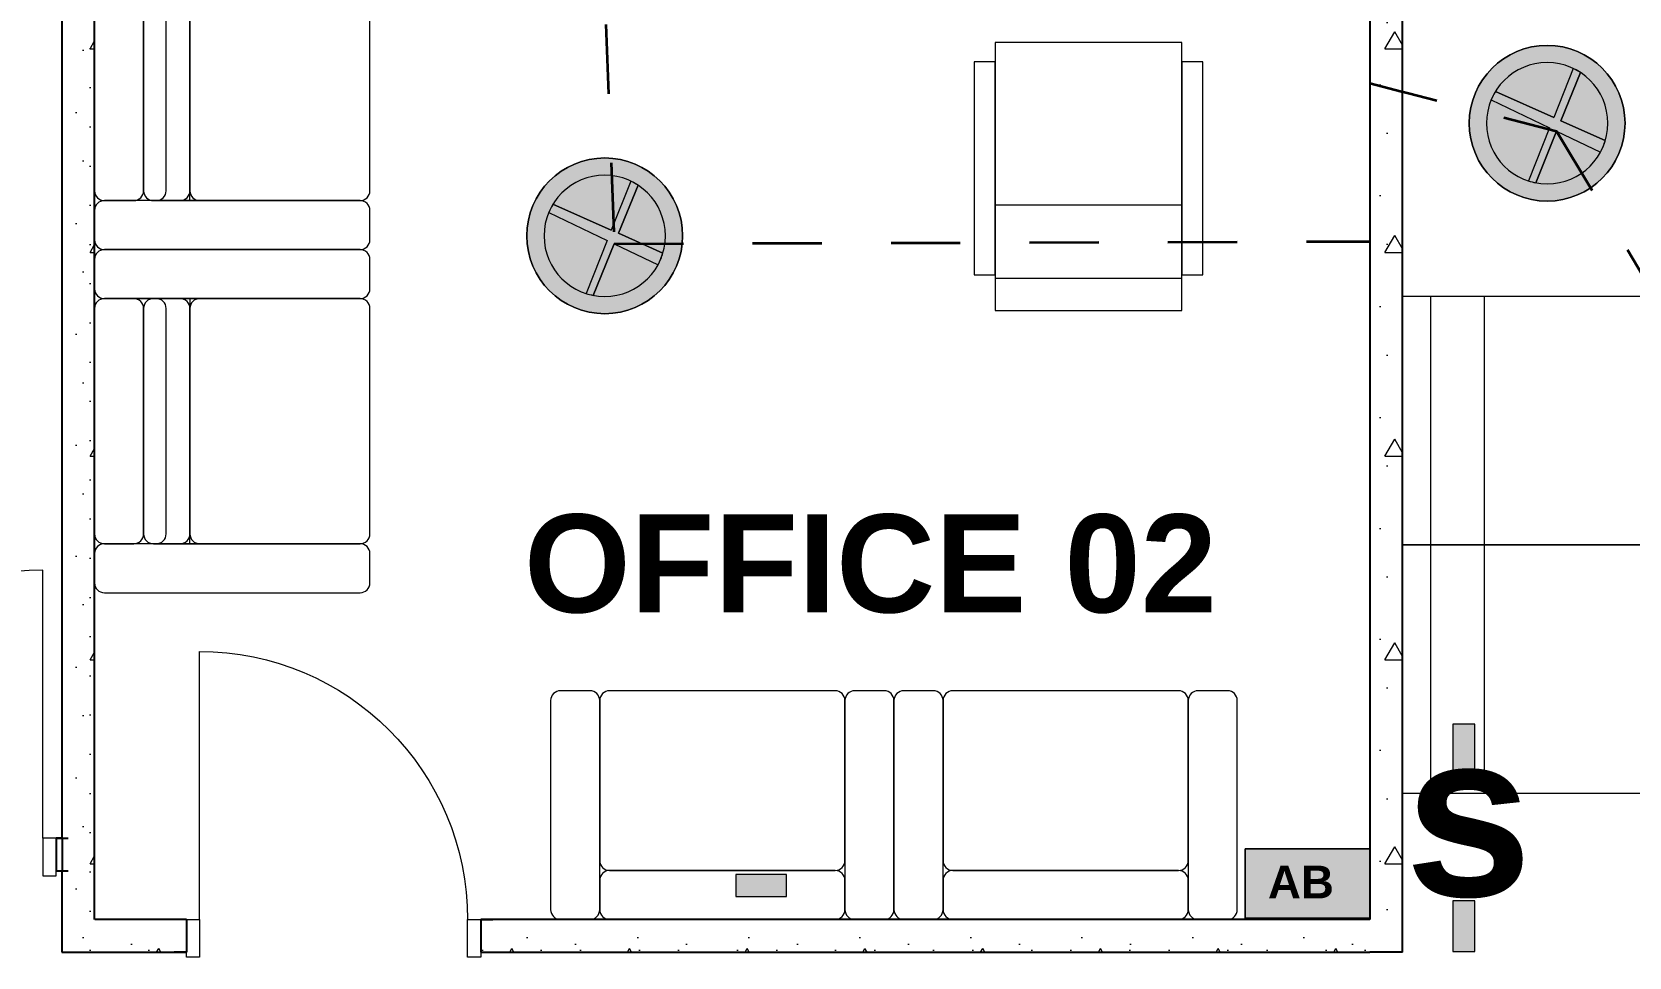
# Model space of a CAD drawing. Header units: millimetres. Extents: x -100675 to 28000, y -21133 to 42228.
# Drawn here: x -71457 to -66573, y 14679 to 17511 of the extents above; entities that cross this region are included whole.
import ezdxf

# ---------------------------------------------------------------- set-up
doc = ezdxf.new("R2010")
doc.units = ezdxf.units.MM
doc.header["$MEASUREMENT"] = 0
doc.linetypes.add('Dashed', pattern=[423.333333, 211.666667, -211.666667])
doc.linetypes.add('Wipeout_Contour', pattern=[1000, 0, -1000])
for name, color, linetype, lineweight in [('New_2D Drafting - General_Pen_No__1', 7, 'Continuous', 13), ('New_2D Drafting - General_Pen_No__2', 8, 'Continuous', 15), ('New_2D Drafting - General_Pen_No__52', 15, 'Continuous', 20), ('New_Annotation - Text_Pen_No__19', 255, 'Continuous', 0), ('New_ARCHICAD Doors_Pen_No__47', 7, 'Continuous', 25), ('New_Structural - Bearing_Pen_No__20', 1, 'Continuous', 0), ('New_Structural - Bearing_Pen_No__21', 7, 'Continuous', 35), ('New_Structural - Bearing_Pen_No__27', 7, 'Continuous', 35), ('New_Structural - Bearing_Pen_No__47', 7, 'Continuous', 25)]:
    doc.layers.add(name, color=color, linetype=linetype, lineweight=lineweight)
for name, color, linetype, lineweight, true_color in [('New_2D Drafting - General_Pen_No__82', 7, 'Continuous', 20, 0xaaaaaa), ('New_Annotation - Text_Pen_No__86', 7, 'Continuous', 20, 0x5555ff), ('New_ARCHICAD Doors_Pen_No__23', 7, 'Continuous', 20, 0xff6600), ('New_ARCHICAD Doors_Pen_No__3', 7, 'Continuous', 18, 0xff6600), ('New_Interior - Furniture _Pen_No__4', 7, 'Continuous', 20, 0x029e21), ('New_Structural - Bearing_Pen_No__169', 7, 'Continuous', 13, 0x68b353), ('New_Structural - Bearing_Pen_No__61', 7, 'Continuous', 20, 0x6a6a6a), ('New_Structural - Bearing_Pen_No__89', 7, 'Continuous', 20, 0x71cebe)]:
    doc.layers.add(name, color=color, linetype=linetype, lineweight=lineweight, true_color=true_color)
for name, color, linetype in [('New_ARCHICAD Doors', 7, 'Continuous'), ('New_Interior - Furniture', 7, 'Continuous'), ('New_Structural - Bearing', 7, 'Continuous')]:
    doc.layers.add(name, color=color, linetype=linetype)
doc.styles.add('GENERATED_STYLE_2', font='arial.ttf')
pattern_1 = [(0, (0, 0), (0, 623.5383), [60, -300]), (0, (180, 311.8), (0, 623.5383), [60, -300]), (60, (0, 0), (-540, 311.769), [60, -300]), (60, (360, 0), (-540, 311.769), [60, -300]), (120, (60, 0), (540, 311.769), [60, -300]), (120, (420, 0), (540, 311.769), [60, -300]), (0, (0, 60), (0, 120), [0, -120, 0, -180]), (45, (60, 60), (-84.85282, 84.85282), [0, -90, 0, -150])]

# ---------------------------------------------------------------- blocks, each defined once
blk = doc.blocks.new('Slab_31', base_point=(-69705.6, 17124.9))
at = {"layer": 'New_Structural - Bearing_Pen_No__89', "color": 123, "linetype": 'Continuous', "lineweight": 20, "true_color": 0x71cebe, "flags": 128}
for points in [[(-69705.6, 17124.9, -1), (-69705.6, 16648.4, -1)], [(-69705.6, 17072.2, 1), (-69705.6, 16701.1, 1)]]:
    blk.add_lwpolyline(points, format="xyb", close=True, dxfattribs=at)
blk = doc.blocks.new('Slab_33', base_point=(-66823.4, 17469.5))
at = {"layer": 'New_Structural - Bearing_Pen_No__89', "color": 123, "linetype": 'Continuous', "lineweight": 20, "true_color": 0x71cebe, "flags": 128}
for points in [[(-66823.4, 17469.5, -1), (-66823.4, 16993, -1)], [(-66823.4, 17416.8, 1), (-66823.4, 17045.7, 1)]]:
    blk.add_lwpolyline(points, format="xyb", close=True, dxfattribs=at)
blk = doc.blocks.new('Wall_15', base_point=(-67365.8, 18944.5))
at = {"color": 254, "linetype": 'Wipeout_Contour', "lineweight": 0, "ltscale": 206772.49777}
blk.add_wipeout([(-67365.8, 14794.5), (-67365.8, 14694.5), (-67265.8, 14694.5)], dxfattribs=at).dxf.layer = 'New_Structural - Bearing'
at = {"layer": 'New_Structural - Bearing_Pen_No__169', "linetype": 'Continuous', "lineweight": 13, "true_color": 0x68b353}
h = blk.add_hatch(dxfattribs=at)
h.set_pattern_fill('Structural_Concrete', color=85, style=0, pattern_type=2)
h.set_pattern_definition(pattern_1)
h.paths.add_polyline_path([(-67365.8, 14794.5), (-67365.8, 14694.5), (-67265.8, 14694.5)])
at = {"color": 254, "linetype": 'Wipeout_Contour', "lineweight": 0, "ltscale": 277706.176605}
blk.add_wipeout([(-67265.8, 14794.5), (-67265.8, 18944.5), (-67365.8, 18944.5), (-67365.8, 14794.5)], dxfattribs=at).dxf.layer = 'New_Structural - Bearing'
at = {"layer": 'New_Structural - Bearing_Pen_No__169', "linetype": 'Continuous', "lineweight": 13, "true_color": 0x68b353}
h = blk.add_hatch(dxfattribs=at)
h.set_pattern_fill('Structural_Concrete', color=85, style=0, pattern_type=2)
h.set_pattern_definition(pattern_1)
h.paths.add_polyline_path([(-67265.8, 14794.5), (-67265.8, 18944.5), (-67365.8, 18944.5), (-67365.8, 14794.5)])
at = {"layer": 'New_Structural - Bearing_Pen_No__47', "color": 7, "linetype": 'Continuous', "lineweight": 25, "flags": 128}
blk.add_lwpolyline([(-67365.8, 18944.5), (-67265.8, 18944.5)], dxfattribs=at)
at = {"color": 254, "linetype": 'Wipeout_Contour', "lineweight": 0, "ltscale": 206697.400613}
blk.add_wipeout([(-67265.8, 14794.5), (-67365.8, 14794.5), (-67265.8, 14694.5)], dxfattribs=at).dxf.layer = 'New_Structural - Bearing'
at = {"layer": 'New_Structural - Bearing_Pen_No__169', "linetype": 'Continuous', "lineweight": 13, "true_color": 0x68b353}
h = blk.add_hatch(dxfattribs=at)
h.set_pattern_fill('Structural_Concrete', color=85, style=0, pattern_type=2)
h.set_pattern_definition(pattern_1)
h.paths.add_polyline_path([(-67265.8, 14794.5), (-67365.8, 14794.5), (-67265.8, 14694.5)])
at = {"layer": 'New_Structural - Bearing_Pen_No__47', "color": 7, "linetype": 'Continuous', "lineweight": 25, "flags": 128}
for points in [[(-67365.8, 18944.5), (-67365.8, 14794.5)], [(-67265.8, 14694.5), (-67265.8, 18944.5)], [(-67265.8, 14694.5), (-67365.8, 14694.5)]]:
    blk.add_lwpolyline(points, dxfattribs=at)
blk = doc.blocks.new('Door 24_2')
at = {"layer": 'New_ARCHICAD Doors_Pen_No__23', "color": 30, "linetype": 'Continuous', "lineweight": 20, "true_color": 0xff6600}
for p, q in [((-410, 0), (-450, 0)), ((-450, 0), (-450, -115)), ((-410, -115), (-410, 0)), ((450, 0), (410, 0)), ((410, 0), (410, -115)), ((450, -115), (450, 0)), ((-450, -115), (-410, -115)), ((410, -115), (450, -115))]:
    blk.add_line(p, q, dxfattribs=at)
at = {"layer": 'New_ARCHICAD Doors_Pen_No__3', "color": 30, "linetype": 'Continuous', "lineweight": 18, "true_color": 0xff6600}
blk.add_line((410, 0), (410, 820), dxfattribs=at)
blk.add_arc((410, 0), 820, 90, 180, dxfattribs=at)
at = {"layer": 'New_ARCHICAD Doors_Pen_No__47', "color": 7, "linetype": 'Continuous', "lineweight": 25}
for p, q in [((-450, 0), (-487, 0)), ((-450, 0), (-487, 0)), ((-450, 0), (-450, -100)), ((-450, 0), (-450, -100)), ((450, 0), (450, -100)), ((450, 0), (450, -100)), ((450, 0), (487, 0)), ((450, 0), (487, 0)), ((-450, -100), (-487, -100)), ((-450, -100), (-487, -100)), ((450, -100), (487, -100)), ((450, -100), (487, -100))]:
    blk.add_line(p, q, dxfattribs=at)
blk = doc.blocks.new('Wall_16', base_point=(-67365.8, 14794.5))
at = {"color": 254, "linetype": 'Wipeout_Contour', "lineweight": 0, "ltscale": 290550.374259}
blk.add_wipeout([(-71265.8, 14794.5), (-71265.8, 14694.5), (-70984.9, 14694.5), (-70984.9, 14794.5)], dxfattribs=at).dxf.layer = 'New_Structural - Bearing'
at = {"color": 254, "linetype": 'Wipeout_Contour', "lineweight": 0, "ltscale": 281159.2874}
blk.add_wipeout([(-67365.8, 14794.5), (-70084.9, 14794.5), (-70084.9, 14694.5), (-67365.8, 14694.5)], dxfattribs=at).dxf.layer = 'New_Structural - Bearing'
at = {"layer": 'New_Structural - Bearing_Pen_No__169', "linetype": 'Continuous', "lineweight": 13, "true_color": 0x68b353}
h = blk.add_hatch(dxfattribs=at)
h.set_pattern_fill('Structural_Concrete', color=85, style=0, pattern_type=2)
h.set_pattern_definition(pattern_1)
h.paths.add_polyline_path([(-71265.8, 14794.5), (-71265.8, 14694.5), (-70984.9, 14694.5), (-70984.9, 14794.5)])
h = blk.add_hatch(dxfattribs=at)
h.set_pattern_fill('Structural_Concrete', color=85, style=0, pattern_type=2)
h.set_pattern_definition(pattern_1)
h.paths.add_polyline_path([(-67365.8, 14794.5), (-70084.9, 14794.5), (-70084.9, 14694.5), (-67365.8, 14694.5)])
at = {"layer": 'New_Structural - Bearing_Pen_No__47', "color": 7, "linetype": 'Continuous', "lineweight": 25}
for p, q in [((-70984.9, 14794.5), (-71021.9, 14794.5)), ((-70984.9, 14794.5), (-70984.9, 14694.5)), ((-70084.9, 14794.5), (-70047.9, 14794.5)), ((-70084.9, 14794.5), (-70084.9, 14694.5)), ((-70984.9, 14694.5), (-71021.9, 14694.5)), ((-70084.9, 14694.5), (-70047.9, 14694.5))]:
    blk.add_line(p, q, dxfattribs=at)
at = {"layer": 'New_Structural - Bearing_Pen_No__47', "color": 7, "linetype": 'Continuous', "lineweight": 25, "flags": 128}
for points in [[(-70984.9, 14794.5), (-71265.8, 14794.5)], [(-67365.8, 14794.5), (-70084.9, 14794.5)], [(-71265.8, 14694.5), (-70984.9, 14694.5)], [(-70084.9, 14694.5), (-67365.8, 14694.5)]]:
    blk.add_lwpolyline(points, dxfattribs=at)
at = {"layer": 'New_ARCHICAD Doors', "color": 21, "linetype": 'Continuous', "lineweight": 18, "true_color": 0xff9955, "xscale": -1, "zscale": 1000}
blk.add_blockref('Door 24_2', (-70534.9, 14794.5), dxfattribs=at)
blk = doc.blocks.new('Wall_17', base_point=(-71365.8, 18944.5))
at = {"color": 254, "linetype": 'Wipeout_Contour', "lineweight": 0, "ltscale": 293206.09065}
blk.add_wipeout([(-71365.8, 18944.5), (-71365.8, 14694.5), (-71265.8, 14694.5), (-71265.8, 18944.5)], dxfattribs=at).dxf.layer = 'New_Structural - Bearing'
at = {"layer": 'New_Structural - Bearing_Pen_No__169', "linetype": 'Continuous', "lineweight": 13, "true_color": 0x68b353}
h = blk.add_hatch(dxfattribs=at)
h.set_pattern_fill('Structural_Concrete', color=85, style=0, pattern_type=2)
h.set_pattern_definition(pattern_1)
h.paths.add_polyline_path([(-71365.8, 18944.5), (-71365.8, 14694.5), (-71265.8, 14694.5), (-71265.8, 18944.5)])
at = {"layer": 'New_Structural - Bearing_Pen_No__47', "color": 7, "linetype": 'Continuous', "lineweight": 25, "flags": 128}
for points in [[(-71365.8, 18944.5), (-71365.8, 14694.5)], [(-71265.8, 18944.5), (-71365.8, 18944.5)], [(-71265.8, 14794.5), (-71265.8, 18944.5)], [(-71365.8, 14694.5), (-71265.8, 14694.5)]]:
    blk.add_lwpolyline(points, dxfattribs=at)
blk = doc.blocks.new('Wall_41', base_point=(-71363.4, 15043.6))
at = {"color": 254, "linetype": 'Wipeout_Contour', "lineweight": 0, "ltscale": 301126.56828}
blk.add_wipeout([(-72430, 15043.6), (-75115.8, 15043.6), (-75115.8, 14943.6), (-72430, 14943.6)], dxfattribs=at).dxf.layer = 'New_Structural - Bearing'
at = {"color": 254, "linetype": 'Wipeout_Contour', "lineweight": 0, "ltscale": 295380.238251}
blk.add_wipeout([(-72330, 14943.6), (-72283.7, 14943.6), (-72283.7, 15043.6), (-72330, 15043.6)], dxfattribs=at).dxf.layer = 'New_Structural - Bearing'
at = {"color": 254, "linetype": 'Wipeout_Contour', "lineweight": 0, "ltscale": 291725.651085}
blk.add_wipeout([(-71383.7, 15043.6), (-71383.7, 14943.6), (-71363.4, 14943.6), (-71363.4, 15043.6)], dxfattribs=at).dxf.layer = 'New_Structural - Bearing'
at = {"layer": 'New_Structural - Bearing_Pen_No__169', "linetype": 'Continuous', "lineweight": 13, "true_color": 0x68b353}
h = blk.add_hatch(dxfattribs=at)
h.set_pattern_fill('Structural_Concrete', color=85, style=0, pattern_type=2)
h.set_pattern_definition(pattern_1)
h.paths.add_polyline_path([(-72430, 15043.6), (-75115.8, 15043.6), (-75115.8, 14943.6), (-72430, 14943.6)])
h = blk.add_hatch(dxfattribs=at)
h.set_pattern_fill('Structural_Concrete', color=85, style=0, pattern_type=2)
h.set_pattern_definition(pattern_1)
h.paths.add_polyline_path([(-72330, 14943.6), (-72283.7, 14943.6), (-72283.7, 15043.6), (-72330, 15043.6)])
h = blk.add_hatch(dxfattribs=at)
h.set_pattern_fill('Structural_Concrete', color=85, style=0, pattern_type=2)
h.set_pattern_definition(pattern_1)
h.paths.add_polyline_path([(-71383.7, 15043.6), (-71383.7, 14943.6), (-71363.4, 14943.6), (-71363.4, 15043.6)])
at = {"layer": 'New_Structural - Bearing_Pen_No__27', "color": 7, "linetype": 'Continuous', "lineweight": 35}
for p, q in [((-72430, 15043.6), (-72430, 14943.6)), ((-72330, 14943.6), (-72330, 15043.6))]:
    blk.add_line(p, q, dxfattribs=at)
at = {"layer": 'New_Structural - Bearing_Pen_No__47', "color": 7, "linetype": 'Continuous', "lineweight": 25}
for p, q in [((-72283.7, 15043.6), (-72320.7, 15043.6)), ((-72283.7, 15043.6), (-72283.7, 14943.6)), ((-71383.7, 15043.6), (-71346.7, 15043.6)), ((-71383.7, 15043.6), (-71383.7, 14943.6)), ((-72283.7, 14943.6), (-72320.7, 14943.6)), ((-71383.7, 14943.6), (-71346.7, 14943.6))]:
    blk.add_line(p, q, dxfattribs=at)
at = {"layer": 'New_Structural - Bearing_Pen_No__47', "color": 7, "linetype": 'Continuous', "lineweight": 25, "flags": 128}
for points in [[(-72283.7, 15043.6), (-75115.8, 15043.6)], [(-75115.8, 15043.6), (-75115.8, 14943.6)], [(-71363.4, 15043.6), (-71383.7, 15043.6)], [(-71363.4, 14943.6), (-71363.4, 15043.6)], [(-75115.8, 14943.6), (-72430, 14943.6)], [(-72330, 14943.6), (-72283.7, 14943.6)], [(-71383.7, 14943.6), (-71363.4, 14943.6)]]:
    blk.add_lwpolyline(points, dxfattribs=at)
at = {"layer": 'New_ARCHICAD Doors', "color": 21, "linetype": 'Continuous', "lineweight": 18, "true_color": 0xff9955, "zscale": 1000}
blk.add_blockref('Door 24_2', (-71833.7, 15043.6), dxfattribs=at)
blk = doc.blocks.new('Sofa Chair 03 24')
at = {"layer": 'New_Interior - Furniture _Pen_No__4', "color": 104, "linetype": 'Continuous', "lineweight": 20, "true_color": 0x029e21}
for p, q in [((120, 0), (30, 0)), ((870, 0), (180, 0)), ((1020, 0), (930, 0)), ((0, -30), (0, -812)), ((150, -30), (150, -120)), ((150, -812), (150, -30)), ((900, -120), (900, -30)), ((900, -30), (900, -812)), ((1050, -812), (1050, -30)), ((150, -180), (150, -120)), ((900, -180), (900, -120)), ((150, -180), (150, -188.9)), ((150, -188.9), (150, -261.6)), ((180, -150), (870, -150)), ((870, -150), (180, -150)), ((900, -188.9), (900, -180)), ((900, -261.6), (900, -188.9)), ((180, -218.9), (870, -218.9)), ((150, -261.6), (150, -321.6)), ((150, -291.6), (180, -291.6)), ((870, -291.6), (180, -291.6)), ((870, -291.6), (180, -291.6)), ((180, -291.6), (870, -291.6)), ((900, -291.6), (870, -291.6)), ((900, -321.6), (900, -261.6)), ((150, -321.6), (150, -812)), ((150, -321.6), (150, -812)), ((900, -812), (900, -321.6)), ((900, -812), (900, -321.6)), ((30, -842), (120, -842)), ((180, -842), (870, -842)), ((180, -842), (870, -842)), ((930, -842), (1020, -842))]:
    blk.add_line(p, q, dxfattribs=at)
for centre, start, end in [((30, -30), 90, 180), ((120, -30), 0, 90), ((180, -30), 90, 180), ((870, -30), 0, 90), ((930, -30), 90, 180), ((1020, -30), 0, 90), ((180, -120), 180, 270), ((870, -120), 270, 0), ((180, -180), 90, 180), ((180, -188.9), 180, 270), ((870, -180), 0, 90), ((870, -188.9), 270, 0), ((180, -261.6), 180, 270), ((180, -321.6), 90, 180), ((180, -321.6), 90, 180), ((870, -261.6), 270, 0), ((870, -321.6), 0, 90), ((870, -321.6), 0, 90), ((30, -812), 180, 270), ((120, -812), 270, 0), ((180, -812), 180, 270), ((180, -812), 180, 270), ((870, -812), 270, 0), ((870, -812), 270, 0), ((930, -812), 180, 270), ((1020, -812), 270, 0)]:
    blk.add_arc(centre, 30, start, end, dxfattribs=at)
blk = doc.blocks.new('Sofa Chair 01 24')
at = {"layer": 'New_Interior - Furniture _Pen_No__4', "color": 104, "linetype": 'Continuous', "lineweight": 20, "true_color": 0x029e21}
for p, q in [((120, 0), (30, 0)), ((870, 0), (180, 0)), ((1020, 0), (930, 0)), ((0, -30), (0, -670)), ((150, -30), (150, -120)), ((150, -670), (150, -30)), ((900, -120), (900, -30)), ((900, -30), (900, -670)), ((1050, -670), (1050, -30)), ((150, -180), (150, -670)), ((150, -180), (150, -670)), ((870, -150), (180, -150)), ((870, -150), (180, -150)), ((180, -150), (870, -150)), ((900, -670), (900, -180)), ((900, -670), (900, -180)), ((30, -700), (120, -700)), ((180, -700), (870, -700)), ((180, -700), (870, -700)), ((930, -700), (1020, -700))]:
    blk.add_line(p, q, dxfattribs=at)
for centre, start, end in [((30, -30), 90, 180), ((120, -30), 0, 90), ((180, -30), 90, 180), ((870, -30), 0, 90), ((930, -30), 90, 180), ((1020, -30), 0, 90), ((180, -120), 180, 270), ((870, -120), 270, 0), ((180, -180), 90, 180), ((180, -180), 90, 180), ((870, -180), 0, 90), ((870, -180), 0, 90), ((30, -670), 180, 270), ((120, -670), 270, 0), ((180, -670), 180, 270), ((180, -670), 180, 270), ((870, -670), 270, 0), ((870, -670), 270, 0), ((930, -670), 180, 270), ((1020, -670), 270, 0)]:
    blk.add_arc(centre, 30, start, end, dxfattribs=at)
blk = doc.blocks.new('Armchair Scandinavian 24')
at = {"layer": 'New_Interior - Furniture _Pen_No__4', "color": 104, "linetype": 'Continuous', "lineweight": 20, "true_color": 0x029e21}
for p, q in [((-635, 10.7), (-65, 10.7)), ((-635, -213.6), (-65, -213.6))]:
    blk.add_line(p, q, dxfattribs=at)
at = {"layer": 'New_Interior - Furniture _Pen_No__4', "color": 104, "linetype": 'Continuous', "lineweight": 20, "true_color": 0x029e21, "flags": 128}
for points in [[(-65, 109.1), (-635, 109.1), (-635, -711.4), (-65, -711.4)], [(-635, 0), (-700, 0), (-700, -651.9), (-635, -651.9)], [(0, 0), (-65, 0), (-65, -651.9), (0, -651.9)]]:
    blk.add_lwpolyline(points, close=True, dxfattribs=at)
blk = doc.blocks.new('Designer Chair 03 24')
at = {"layer": 'New_Interior - Furniture _Pen_No__4', "color": 104, "linetype": 'Continuous', "lineweight": 20, "true_color": 0x029e21}
for p, q in [((0, 683.5213), (760, 683.5213)), ((0, 519.0878), (760, 519.0878))]:
    blk.add_line(p, q, dxfattribs=at)
at = {"layer": 'New_Interior - Furniture _Pen_No__4', "color": 104, "linetype": 'Continuous', "lineweight": 20, "true_color": 0x029e21, "flags": 128}
blk.add_lwpolyline([(0, 0), (760, 0), (760, 770), (0, 770)], close=True, dxfattribs=at)

msp = doc.modelspace()

# ---------------------------------------------------------------- hatches: boundary and pattern name
at = {"layer": 'New_2D Drafting - General_Pen_No__52', "linetype": 'Continuous', "lineweight": 20}
msp.add_hatch(color=15, dxfattribs=at).paths.add_polyline_path([(-67365.8, 14798.4), (-67365.8, 15011), (-67746.7, 15011), (-67746.7, 14798.4)])
at = {"layer": 'New_2D Drafting - General_Pen_No__82', "linetype": 'Continuous', "lineweight": 20, "true_color": 0xaaaaaa}
for points in [[(-66823.4, 17469.5, 1), (-66823.4, 16993, 1)], [(-66645.6, 17178.5), (-66781.3, 17238.9), (-66721.5, 17386.2, 0.034067), (-66743.4, 17398.7), (-66803.3, 17248.7), (-66981.7, 17328, 0.037873), (-66994.5, 17303), (-66815.8, 17217.3), (-66880.6, 17054.7, 0.030742), (-66858.5, 17049.1), (-66794.3, 17207), (-66660.3, 17142.8, 0.052198)], [(-69705.6, 17124.9, 1), (-69705.6, 16648.4, 1)], [(-69527.8, 16833.9), (-69663.6, 16894.3), (-69603.7, 17041.7, 0.034067), (-69625.7, 17054.1), (-69685.5, 16904.1), (-69864, 16983.4, 0.037873), (-69876.7, 16958.4), (-69698, 16872.7), (-69762.8, 16710.2, 0.030742), (-69740.7, 16704.5), (-69676.5, 16862.5), (-69542.5, 16798.2, 0.052198)], [(-67044.5, 15392.7), (-67112.1, 15392.7), (-67112.1, 15238.1), (-67044.5, 15238.1)], [(-69304.5, 14932.2), (-69304.5, 14864.6), (-69149.9, 14864.6), (-69149.9, 14932.2)], [(-67044.5, 14851.5), (-67112.1, 14851.5), (-67112.1, 14696.8), (-67044.5, 14696.8)]]:
    msp.add_hatch(color=253, dxfattribs=at).paths.add_polyline_path(points)

# ---------------------------------------------------------------- linework, layer by layer
at = {"layer": 'New_2D Drafting - General_Pen_No__1', "color": 7, "linetype": 'Continuous', "lineweight": 13, "flags": 128}
msp.add_lwpolyline([(-67365.8, 14798.4), (-67365.8, 15011), (-67746.7, 15011), (-67746.7, 14798.4)], close=True, dxfattribs=at)
at = {"layer": 'New_2D Drafting - General_Pen_No__2', "color": 8, "linetype": 'Continuous', "lineweight": 15, "flags": 128}
for points in [[(-66823.4, 17469.5, 1), (-66823.4, 16993, 1)], [(-66823.4, 17045.7, 1), (-66823.4, 17416.8, 1)], [(-66823.4, 17416.8, 1), (-66823.4, 17045.7, 1)], [(-66645.6, 17178.5), (-66781.3, 17238.9), (-66721.5, 17386.2, 0.034067), (-66743.4, 17398.7), (-66803.3, 17248.7), (-66981.7, 17328, 0.037873), (-66994.5, 17303), (-66815.8, 17217.3), (-66880.6, 17054.7, 0.030742), (-66858.5, 17049.1), (-66794.3, 17207), (-66660.3, 17142.8, 0.052198)], [(-69705.6, 17124.9, 1), (-69705.6, 16648.4, 1)], [(-69705.6, 16701.1, 1), (-69705.6, 17072.2, 1)], [(-69705.6, 17072.2, 1), (-69705.6, 16701.1, 1)], [(-69527.8, 16833.9), (-69663.6, 16894.3), (-69603.7, 17041.7, 0.034067), (-69625.7, 17054.1), (-69685.5, 16904.1), (-69864, 16983.4, 0.037873), (-69876.7, 16958.4), (-69698, 16872.7), (-69762.8, 16710.2, 0.030742), (-69740.7, 16704.5), (-69676.5, 16862.5), (-69542.5, 16798.2, 0.052198)]]:
    msp.add_lwpolyline(points, format="xyb", close=True, dxfattribs=at)
for points in [[(-67044.5, 15392.7), (-67112.1, 15392.7), (-67112.1, 15238.1), (-67044.5, 15238.1)], [(-69304.5, 14932.2), (-69304.5, 14864.6), (-69149.9, 14864.6), (-69149.9, 14932.2)], [(-67044.5, 14851.5), (-67112.1, 14851.5), (-67112.1, 14696.8), (-67044.5, 14696.8)]]:
    msp.add_lwpolyline(points, close=True, dxfattribs=at)
at = {"layer": 'New_Structural - Bearing_Pen_No__21', "color": 7, "linetype": 'Dashed', "lineweight": 35}
for p, q in [((-69733.7, 18379.1), (-69676.5, 16862.5)), ((-66794.3, 17207), (-65814.3, 15562.5))]:
    msp.add_line(p, q, dxfattribs=at)
at = {"layer": 'New_Structural - Bearing_Pen_No__61', "color": 251, "linetype": 'Continuous', "lineweight": 20, "true_color": 0x6a6a6a}
for p, q in [((-66743.4, 17398.7), (-66803.3, 17248.7)), ((-66721.5, 17386.2), (-66781.3, 17238.9)), ((-66994.5, 17303), (-66815.8, 17217.3)), ((-66981.7, 17328), (-66803.3, 17248.7)), ((-66815.8, 17217.3), (-66880.6, 17054.7)), ((-66794.3, 17207), (-66858.5, 17049.1)), ((-66794.3, 17207), (-66660.3, 17142.8)), ((-66781.3, 17238.9), (-66645.6, 17178.5)), ((-69625.7, 17054.1), (-69685.5, 16904.1)), ((-69603.7, 17041.7), (-69663.6, 16894.3)), ((-69876.7, 16958.4), (-69698, 16872.7)), ((-69864, 16983.4), (-69685.5, 16904.1)), ((-69698, 16872.7), (-69762.8, 16710.2)), ((-69676.5, 16862.5), (-69740.7, 16704.5)), ((-69676.5, 16862.5), (-69542.5, 16798.2)), ((-69663.6, 16894.3), (-69527.8, 16833.9)), ((-67044.5, 15392.7), (-67112.1, 15392.7)), ((-67112.1, 15392.7), (-67112.1, 15238.1)), ((-67044.5, 15238.1), (-67044.5, 15392.7)), ((-67112.1, 15238.1), (-67044.5, 15238.1)), ((-67044.5, 14851.5), (-67112.1, 14851.5)), ((-67112.1, 14851.5), (-67112.1, 14696.8)), ((-67044.5, 14696.8), (-67044.5, 14851.5)), ((-67112.1, 14696.8), (-67044.5, 14696.8))]:
    msp.add_line(p, q, dxfattribs=at)

# ---------------------------------------------------------------- block references
at = {"layer": 'New_Interior - Furniture', "color": 104, "linetype": 'Continuous', "lineweight": 20, "true_color": 0x029e21, "zscale": 1000, "rotation": 180}
msp.add_blockref('Armchair Scandinavian 24', (-68576, 16767.1), dxfattribs=at)
at = {"layer": 'New_Structural - Bearing', "color": 123, "linetype": 'Continuous', "lineweight": 20, "true_color": 0x71cebe}
for name, p in [('Slab_33', (-66823.4, 17469.5)), ('Slab_31', (-69705.6, 17124.9))]:
    msp.add_blockref(name, p, dxfattribs=at)

# ---------------------------------------------------------------- texts
at = {"layer": 'New_Annotation - Text_Pen_No__86', "color": 173, "linetype": 'Continuous', "lineweight": 20, "true_color": 0x5555ff, "attachment_point": 2, "style": 'GENERATED_STYLE_2'}
for s, insert, char_height in [('\\A1;{\\pqc;\\fArial|b1|i0|c0|p34;OFFICE 0\\fArial|b1|i0|c0|p34;2}', (-68892.7, 16034.2), 300), ('\\A1;{\\pqc;\\fArial|b1|i0|c0|p34;s}', (-67064.1, 15365.9), 500)]:
    msp.add_mtext(s, dxfattribs=dict(at, insert=insert, char_height=char_height))

# ---------------------------------------------------------------- next in the draw order: block references
at = {"layer": 'New_Structural - Bearing', "color": 7, "lineweight": 25}
msp.add_blockref('Wall_15', (-67365.8, 18944.5), dxfattribs=at)

# ---------------------------------------------------------------- next in the draw order: linework, layer by layer
at = {"layer": 'New_Structural - Bearing_Pen_No__21', "color": 7, "linetype": 'Dashed', "lineweight": 35}
for p, q in [((-67365.8, 17353.6), (-66794.3, 17207)), ((-69676.5, 16862.5), (-67365.8, 16869.5))]:
    msp.add_line(p, q, dxfattribs=at)

# ---------------------------------------------------------------- next in the draw order: block references
at = {"layer": 'New_Interior - Furniture', "color": 104, "linetype": 'Continuous', "lineweight": 20, "true_color": 0x029e21, "zscale": 1000, "rotation": 90}
for p in [(-66495.8, 15940.9), (-66495.8, 15180.9)]:
    msp.add_blockref('Designer Chair 03 24', p, dxfattribs=at)
at = {"layer": 'New_Structural - Bearing', "color": 7, "lineweight": 25}
msp.add_blockref('Wall_16', (-67365.8, 14794.5), dxfattribs=at)

# ---------------------------------------------------------------- next in the draw order: linework, layer by layer
at = {"layer": 'New_Structural - Bearing_Pen_No__20', "color": 1, "linetype": 'Continuous', "lineweight": 0}
for p, q in [((-67746.7, 15011), (-67365.8, 15011)), ((-67746.7, 14798.4), (-67746.7, 15011)), ((-67365.8, 15011), (-67365.8, 14798.4)), ((-67365.8, 14798.4), (-67746.7, 14798.4))]:
    msp.add_line(p, q, dxfattribs=at)

# ---------------------------------------------------------------- next in the draw order: block references
at = {"layer": 'New_Interior - Furniture', "color": 104, "linetype": 'Continuous', "lineweight": 20, "true_color": 0x029e21, "zscale": 1000, "rotation": 180}
for p in [(-68820.9, 14794.5), (-67770.9, 14794.5)]:
    msp.add_blockref('Sofa Chair 01 24', p, dxfattribs=at)
at = {"layer": 'New_Structural - Bearing', "color": 7, "lineweight": 25}
msp.add_blockref('Wall_17', (-71365.8, 18944.5), dxfattribs=at)

# ---------------------------------------------------------------- next in the draw order: texts
at = {"layer": 'New_Annotation - Text_Pen_No__19', "color": 255, "linetype": 'Continuous', "lineweight": 0, "insert": (-67576.4, 14959.2), "char_height": 100, "attachment_point": 2, "style": 'GENERATED_STYLE_2'}
msp.add_mtext('\\A1;{\\pqc;\\fArial|b1|i0|c0|p34;AB}', dxfattribs=at)

# ---------------------------------------------------------------- next in the draw order: block references
at = {"layer": 'New_Interior - Furniture', "color": 104, "linetype": 'Continuous', "lineweight": 20, "true_color": 0x029e21, "zscale": 1000, "rotation": 90}
for p in [(-71265.8, 16844.5), (-71265.8, 15794.5)]:
    msp.add_blockref('Sofa Chair 03 24', p, dxfattribs=at)
at = {"layer": 'New_Structural - Bearing', "color": 7, "lineweight": 25}
msp.add_blockref('Wall_41', (-71363.4, 15043.6), dxfattribs=at)

doc.saveas('drawing.dxf')
